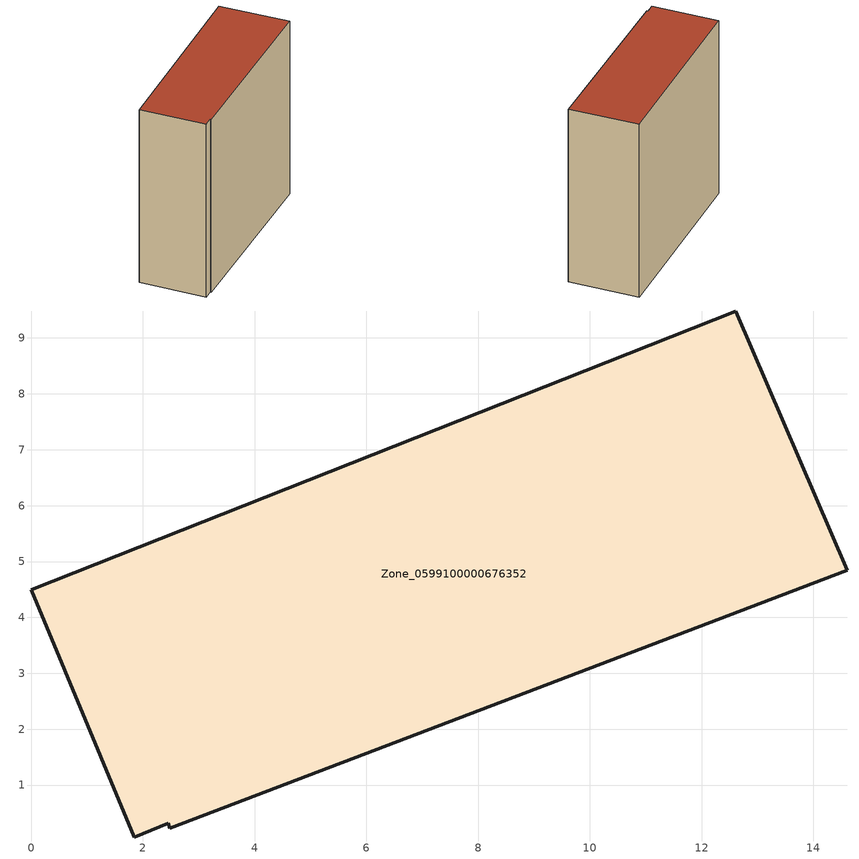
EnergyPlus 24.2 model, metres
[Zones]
Zone_0599100000676352
 floor ground (C_G): 2.46,0.32 1.84,0.07 0,4.49 12.61,9.48 14.61,4.84 2.48,0.23 z0
 wall outside (C_F): 14.61,4.84 12.61,9.48 0,4.49 1.84,0.07 2.46,0.32 2.48,0.23 14.61,4.84 z0:13.69
 roof outside (C_R): 1.84,0.07 2.46,0.32 2.48,0.23 14.61,4.84 12.61,9.48 0,4.49 z13.69
[BUILDING]
Pand.0599100000676352: North Axis=0; Terrain=City; Loads Convergence Tolerance Value=0.04; Temperature Convergence Tolerance Value=0.4; Solar Distribution=FullExterior; Maximum Number of Warmup Days=25; Minimum Number of Warmup Days=1
[Site:Location]
Rotterdam.The.Hague.AP_ZH_NLD Design_Conditions: Latitude=51.96; Longitude=4.45; Time Zone=1; Elevation=-4.5
[SITE:GROUNDTEMPERATURE:BUILDINGSURFACE]
18, 18, 18, 18, 18, 18, 18, 18, 18, 18, 18, 18
[MATERIAL] Thermal Absorptance=0.9; Solar Absorptance=0.7; Visible Absorptance=0.7
Name | Roughness | Thickness | Conductivity | Density | Specific Heat
G.TI.1946 | MediumSmooth | 0.15 | 1 | 540 | 1210
F.TI.1946 | Rough | 0.3 | 0.857143 | 1920 | 840
R.TI.1946 | MediumRough | 0.2 | 0.1 | 1500 | 1000
[CONSTRUCTION]
C_G: G.TI.1946
C_F: F.TI.1946
C_R: R.TI.1946
[ZONE]
Zone_0599100000676352: Type=1; Multiplier=1; Ceiling Height=Autocalculate; Volume=Autocalculate; Floor Area=autocalculate; Part of Total Floor Area=Yes
[ZONEINFILTRATION:DESIGNFLOWRATE]
Infil_Zone_0599100000676352: Zone or ZoneList or Space or SpaceList=Zone_0599100000676352; Schedule=AlwaysOn; Design Flow Rate Calculation Method=Flow/Area; Flow Rate per Floor Area=0.003; Constant Term Coefficient=1; Temperature Term Coefficient=0; Velocity Term Coefficient=0; Velocity Squared Term Coefficient=0
[HVACTEMPLATE:ZONE:IDEALLOADSAIRSYSTEM]
Zone_0599100000676352: Maximum Heating Supply Air Temperature=50; Minimum Cooling Supply Air Temperature=13; Maximum Heating Supply Air Humidity Ratio=0.0156; Minimum Cooling Supply Air Humidity Ratio=0.0077; Heating Limit=NoLimit; Cooling Limit=NoLimit; Dehumidification Control Type=ConstantSensibleHeatRatio; Cooling Sensible Heat Ratio=0.7; Dehumidification Setpoint=60; Humidification Control Type=None; Humidification Setpoint=30; Outdoor Air Method=None; Outdoor Air Flow Rate per Person=0.00944; Outdoor Air Flow Rate per Zone Floor Area=0; Outdoor Air Flow Rate per Zone=0; Demand Controlled Ventilation Type=None; Outdoor Air Economizer Type=NoEconomizer; Heat Recovery Type=None; Sensible Heat Recovery Effectiveness=0.7; Latent Heat Recovery Effectiveness=0.65
[ZONECONTROL:THERMOSTAT]
ThermostatControl_Zone_0599100000676352: Zone or ZoneList=Zone_0599100000676352; Control Type Schedule=DualSetpointControlType; Control 1=Thermostat_Zone_0599100000676352; Temperature Difference Between Cutout And Setpoint=0
[THERMOSTATSETPOINT:DUALSETPOINT]
Thermostat_Zone_0599100000676352: Heating Setpoint Temperature Schedule=HeatingSetpoint_Zone_0599100000676352; Cooling Setpoint Temperature Schedule=CoolingSetpoint_Zone_0599100000676352
[SCHEDULE:COMPACT]
HeatingSetpoint_Zone_0599100000676352: Through: 12/31, For: AllDays, Until: 24:00, 21
CoolingSetpoint_Zone_0599100000676352: Through: 12/31, For: AllDays, Until: 24:00, 24
DualSetpointControlType: Through: 12/31, For: AllDays, Until: 24:00, 4
AlwaysOn: Through: 12/31, For: AllDays, Until: 24:00, 1
